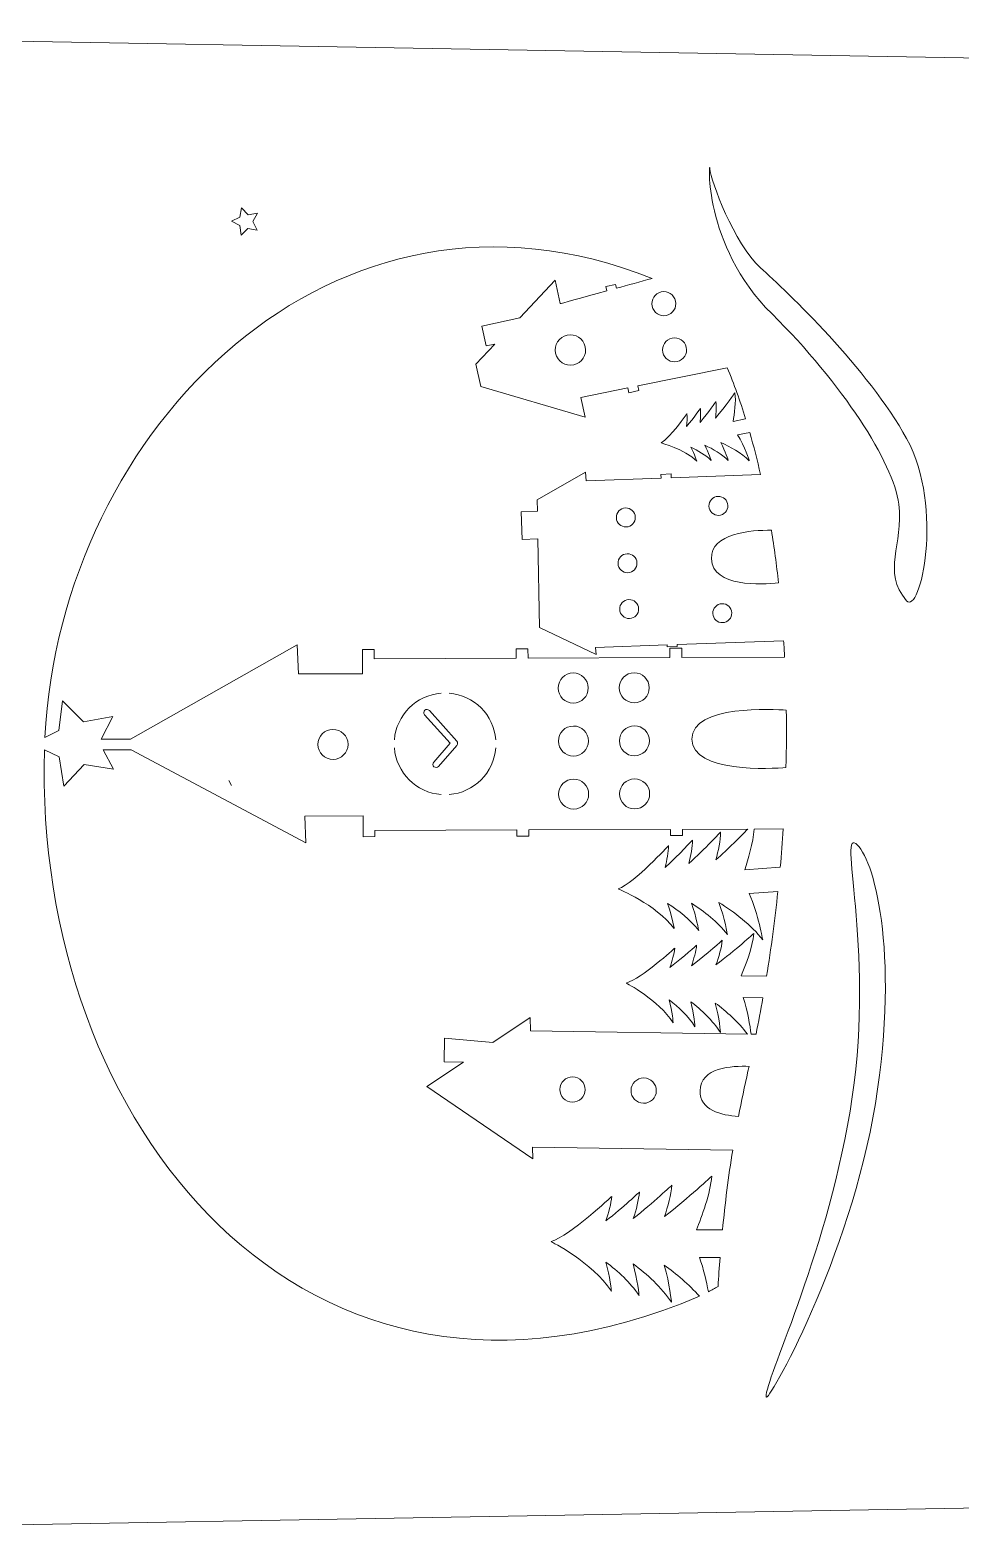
# Model space of a CAD drawing. Header units: centimetres. Extents: x -35.4 to 35.4, y -198.6 to -127.9.
# Drawn here: x 14.47 to 25.23, y -198.41 to -180.99 of the extents above; entities that cross this region are included whole.
import ezdxf

# ---------------------------------------------------------------- set-up
doc = ezdxf.new("R2010")
doc.units = ezdxf.units.CM
doc.header["$MEASUREMENT"] = 0
doc.layers.add('Camada 1', color=7, linetype='Continuous')

msp = doc.modelspace()

# ---------------------------------------------------------------- linework, layer by layer
at = {"layer": 'Camada 1', "color": 250, "lineweight": 20}
for points, knots in [([(25.92077, -195.90835), (25.92077, -195.90835), (26.52077, -195.90835), (26.52077, -195.90835), (26.52077, -195.90835), (26.52077, -195.90835), (26.52077, -196.50835), (26.52077, -196.50835), (26.52077, -196.50835), (26.52077, -196.50835), (26.82077, -196.50835), (26.82077, -196.50835), (26.82077, -196.50835), (26.90033, -196.50835), (26.97664, -196.47674), (27.0329, -196.42048), (27.0329, -196.42048), (27.08916, -196.36422), (27.12077, -196.28791), (27.12077, -196.20835), (27.12077, -196.20835), (27.12077, -196.20835), (27.12077, -192.10835), (27.12077, -192.10835), (27.12077, -192.10835), (27.12077, -191.94266), (26.98645, -191.80835), (26.82077, -191.80835), (26.82077, -191.80835), (26.82077, -191.80835), (26.52077, -191.80835), (26.52077, -191.80835), (26.52077, -191.80835), (26.52077, -191.80835), (26.52077, -192.40835), (26.52077, -192.40835), (26.52077, -192.40835), (26.52077, -192.40835), (25.92077, -192.40835), (25.92077, -192.40835), (25.92077, -192.40835), (25.92077, -192.40835), (25.92077, -186.99193), (25.92077, -186.99193), (25.92077, -186.99193), (25.92077, -186.99193), (26.59077, -186.99193), (26.59077, -186.99193), (26.59077, -186.99193), (26.59077, -186.99193), (26.59077, -187.59193), (26.59077, -187.59193), (26.59077, -187.59193), (26.59077, -187.59193), (26.82077, -187.59193), (26.82077, -187.59193), (26.82077, -187.59193), (26.90033, -187.59193), (26.97664, -187.56033), (27.0329, -187.50407), (27.0329, -187.50407), (27.08916, -187.44781), (27.12077, -187.3715), (27.12077, -187.29193), (27.12077, -187.29193), (27.12077, -187.29193), (27.12077, -183.19193), (27.12077, -183.19193), (27.12077, -183.19193), (27.12077, -183.02625), (26.98645, -182.89194), (26.82077, -182.89193), (26.82077, -182.89193), (26.82077, -182.89193), (26.59077, -182.89193), (26.59077, -182.89193), (26.59077, -182.89193), (26.59077, -182.89193), (26.59077, -183.49193), (26.59077, -183.49193), (26.59077, -183.49193), (26.59077, -183.49193), (25.92077, -183.49193), (25.92077, -183.49193), (25.92077, -183.49193), (25.92077, -183.49193), (25.92077, -181.32366), (25.92077, -181.32366), (25.92077, -181.32366), (25.92077, -181.32366), (7.04419, -180.99193), (7.04419, -180.99193), (7.04419, -180.99193), (7.04419, -180.99193), (7.04419, -183.49193), (7.04419, -183.49193), (7.04419, -183.49193), (7.04419, -183.49193), (6.44419, -183.49193), (6.44419, -183.49193), (6.44419, -183.49193), (6.44419, -183.49193), (6.44419, -186.99193), (6.44419, -186.99193), (6.44419, -186.99193), (6.44419, -186.99193), (7.04419, -186.99193), (7.04419, -186.99193), (7.04419, -186.99193), (7.04419, -186.99193), (7.04419, -192.40835), (7.04419, -192.40835), (7.04419, -192.40835), (7.04419, -192.40835), (6.44419, -192.40835), (6.44419, -192.40835), (6.44419, -192.40835), (6.44419, -192.40835), (6.44419, -195.90835), (6.44419, -195.90835), (6.44419, -195.90835), (6.44419, -195.90835), (7.04419, -195.90835), (7.04419, -195.90835), (7.04419, -195.90835), (7.04419, -195.90835), (7.04419, -198.40835), (7.04419, -198.40835), (7.04419, -198.40835), (7.04419, -198.40835), (25.92077, -198.07662), (25.92077, -198.07662), (25.92077, -198.07662), (25.92077, -198.07662), (25.92077, -195.90835), (25.92077, -195.90835)], [0, 0, 0, 0, 0.02857143, 0.02857143, 0.02857143, 0.02857143, 0.05714286, 0.05714286, 0.05714286, 0.05714286, 0.08571429, 0.08571429, 0.08571429, 0.08571429, 0.11428571, 0.11428571, 0.11428571, 0.11428571, 0.14285714, 0.14285714, 0.14285714, 0.14285714, 0.17142857, 0.17142857, 0.17142857, 0.17142857, 0.2, 0.2, 0.2, 0.2, 0.22857143, 0.22857143, 0.22857143, 0.22857143, 0.25714286, 0.25714286, 0.25714286, 0.25714286, 0.28571429, 0.28571429, 0.28571429, 0.28571429, 0.31428571, 0.31428571, 0.31428571, 0.31428571, 0.34285714, 0.34285714, 0.34285714, 0.34285714, 0.37142857, 0.37142857, 0.37142857, 0.37142857, 0.4, 0.4, 0.4, 0.4, 0.42857143, 0.42857143, 0.42857143, 0.42857143, 0.45714286, 0.45714286, 0.45714286, 0.45714286, 0.48571429, 0.48571429, 0.48571429, 0.48571429, 0.51428571, 0.51428571, 0.51428571, 0.51428571, 0.54285714, 0.54285714, 0.54285714, 0.54285714, 0.57142857, 0.57142857, 0.57142857, 0.57142857, 0.6, 0.6, 0.6, 0.6, 0.62857143, 0.62857143, 0.62857143, 0.62857143, 0.65714286, 0.65714286, 0.65714286, 0.65714286, 0.68571429, 0.68571429, 0.68571429, 0.68571429, 0.71428571, 0.71428571, 0.71428571, 0.71428571, 0.74285714, 0.74285714, 0.74285714, 0.74285714, 0.77142857, 0.77142857, 0.77142857, 0.77142857, 0.8, 0.8, 0.8, 0.8, 0.82857143, 0.82857143, 0.82857143, 0.82857143, 0.85714286, 0.85714286, 0.85714286, 0.85714286, 0.88571429, 0.88571429, 0.88571429, 0.88571429, 0.91428571, 0.91428571, 0.91428571, 0.91428571, 0.94285714, 0.94285714, 0.94285714, 0.94285714, 1, 1, 1, 1]), ([(14.64072, -189.1733), (14.64072, -189.1733), (14.80065, -189.09158), (14.80065, -189.09158), (14.80065, -189.09158), (14.80065, -189.09158), (14.84528, -188.75091), (14.84528, -188.75091), (14.84528, -188.75091), (14.84528, -188.75091), (15.08851, -188.99356), (15.08851, -188.99356), (15.08851, -188.99356), (15.08851, -188.99356), (15.42628, -188.93072), (15.42628, -188.93072), (15.42628, -188.93072), (15.42628, -188.93072), (15.293, -189.19311), (15.293, -189.19311), (15.293, -189.19311), (15.293, -189.19311), (15.6284, -189.19182), (15.6284, -189.19182), (15.6284, -189.19182), (15.6284, -189.19182), (17.55606, -188.1009), (17.55606, -188.1009), (17.55606, -188.1009), (17.55606, -188.1009), (17.57125, -188.4384), (17.57125, -188.4384), (17.57125, -188.4384), (17.57125, -188.4384), (18.31246, -188.43558), (18.31246, -188.43558), (18.31246, -188.43558), (18.31246, -188.43558), (18.31142, -188.15486), (18.31142, -188.15486), (18.31142, -188.15486), (18.31142, -188.15486), (18.44859, -188.15433), (18.44859, -188.15433), (18.44859, -188.15433), (18.44859, -188.15433), (18.44899, -188.26237), (18.44899, -188.26237), (18.44899, -188.26237), (18.44899, -188.26237), (20.08977, -188.25619), (20.08977, -188.25619), (20.08977, -188.25619), (20.08977, -188.25619), (20.08934, -188.14813), (20.08934, -188.14813), (20.08934, -188.14813), (20.08934, -188.14813), (20.22655, -188.14762), (20.22655, -188.14762), (20.22655, -188.14762), (20.22655, -188.14762), (20.22696, -188.25566), (20.22696, -188.25566), (20.22696, -188.25566), (20.22696, -188.25566), (21.86774, -188.24946), (21.86774, -188.24946), (21.86774, -188.24946), (21.86774, -188.24946), (21.86733, -188.14143), (21.86733, -188.14143), (21.86733, -188.14143), (21.86733, -188.14143), (22.00448, -188.1409), (22.00448, -188.1409), (22.00448, -188.1409), (22.00448, -188.1409), (22.00491, -188.24897), (22.00491, -188.24897), (22.00491, -188.24897), (22.00491, -188.24897), (23.19373, -188.24447), (23.19373, -188.24447), (23.19373, -188.24447), (23.19043, -188.18073), (23.18673, -188.11721), (23.18264, -188.05395), (23.18264, -188.05395), (23.18264, -188.05395), (21.95234, -188.09856), (21.95234, -188.09856), (21.95234, -188.09856), (21.95234, -188.09856), (21.95314, -188.1206), (21.95314, -188.1206), (21.95314, -188.1206), (21.95314, -188.1206), (21.83625, -188.12486), (21.83625, -188.12486), (21.83625, -188.12486), (21.83625, -188.12486), (21.83545, -188.1028), (21.83545, -188.1028), (21.83545, -188.1028), (21.83545, -188.1028), (21.00827, -188.13282), (21.00827, -188.13282), (21.00827, -188.13282), (21.00827, -188.13282), (21.01287, -188.2131), (21.01287, -188.2131), (21.01287, -188.2131), (21.01287, -188.2131), (20.35781, -187.90039), (20.35781, -187.90039), (20.35781, -187.90039), (20.35781, -187.90039), (20.34094, -186.87692), (20.34094, -186.87692), (20.34094, -186.87692), (20.34094, -186.87692), (20.15998, -186.88345), (20.15998, -186.88345), (20.15998, -186.88345), (20.15998, -186.88345), (20.1483, -186.56203), (20.1483, -186.56203), (20.1483, -186.56203), (20.1483, -186.56203), (20.33564, -186.55523), (20.33564, -186.55523), (20.33564, -186.55523), (20.33564, -186.55523), (20.33347, -186.42365), (20.33347, -186.42365), (20.33347, -186.42365), (20.33347, -186.42365), (20.89246, -186.10343), (20.89246, -186.10343), (20.89246, -186.10343), (20.89246, -186.10343), (20.89827, -186.20563), (20.89827, -186.20563), (20.89827, -186.20563), (20.89827, -186.20563), (21.7655, -186.17416), (21.7655, -186.17416), (21.7655, -186.17416), (21.7655, -186.17416), (21.76389, -186.13022), (21.76389, -186.13022), (21.76389, -186.13022), (21.76389, -186.13022), (21.88078, -186.12597), (21.88078, -186.12597), (21.88078, -186.12597), (21.88078, -186.12597), (21.88239, -186.16994), (21.88239, -186.16994), (21.88239, -186.16994), (21.88239, -186.16994), (22.91571, -186.13245), (22.91571, -186.13245), (22.91571, -186.13245), (22.87769, -185.96524), (22.83602, -185.80246), (22.79055, -185.64468), (22.79055, -185.64468), (22.79055, -185.64468), (22.6497, -185.67478), (22.6497, -185.67478), (22.6497, -185.67478), (22.73235, -185.80475), (22.78527, -185.97325), (22.78527, -185.97325), (22.78527, -185.97325), (22.69232, -185.88177), (22.56647, -185.81181), (22.45493, -185.7622), (22.45493, -185.7622), (22.50926, -185.86336), (22.54269, -185.96979), (22.54269, -185.96979), (22.54269, -185.96979), (22.46647, -185.89477), (22.3647, -185.83647), (22.27212, -185.79404), (22.27212, -185.79404), (22.3179, -185.88122), (22.34588, -185.97038), (22.34588, -185.97038), (22.34588, -185.97038), (22.27978, -185.90528), (22.19186, -185.85445), (22.11124, -185.81713), (22.11124, -185.81713), (22.15339, -185.89718), (22.17922, -185.9793), (22.17922, -185.9793), (22.17922, -185.9793), (22.03202, -185.83442), (21.76679, -185.76664), (21.76679, -185.76664), (21.76679, -185.76664), (21.8705, -185.70814), (22.06343, -185.42824), (22.06343, -185.42824), (22.06343, -185.42824), (22.06951, -185.47229), (22.06634, -185.52755), (22.06051, -185.57748), (22.06051, -185.57748), (22.1448, -185.47637), (22.21933, -185.3682), (22.21933, -185.3682), (22.21933, -185.3682), (22.2259, -185.41563), (22.22266, -185.47499), (22.21646, -185.52892), (22.21646, -185.52892), (22.31315, -185.41338), (22.39945, -185.28818), (22.39945, -185.28818), (22.39945, -185.28818), (22.40725, -185.3447), (22.4028, -185.41614), (22.39505, -185.47966), (22.39505, -185.47966), (22.51202, -185.34206), (22.61978, -185.18574), (22.61978, -185.18574), (22.61978, -185.18574), (22.63388, -185.28792), (22.61323, -185.43255), (22.59782, -185.51791), (22.59782, -185.51791), (22.59782, -185.51791), (22.7433, -185.4868), (22.7433, -185.4868), (22.7433, -185.4868), (22.67933, -185.28106), (22.60871, -185.08457), (22.53124, -184.89866), (22.53124, -184.89866), (22.53124, -184.89866), (21.49667, -185.10802), (21.49667, -185.10802), (21.49667, -185.10802), (21.49667, -185.10802), (21.5085, -185.16213), (21.5085, -185.16213), (21.5085, -185.16213), (21.5085, -185.16213), (21.39425, -185.18713), (21.39425, -185.18713), (21.39425, -185.18713), (21.39425, -185.18713), (21.38203, -185.13121), (21.38203, -185.13121), (21.38203, -185.13121), (21.38203, -185.13121), (20.83743, -185.24142), (20.83743, -185.24142), (20.83743, -185.24142), (20.83743, -185.24142), (20.88739, -185.46994), (20.88739, -185.46994), (20.88739, -185.46994), (20.88739, -185.46994), (19.67941, -185.11301), (19.67941, -185.11301), (19.67941, -185.11301), (19.67941, -185.11301), (19.6232, -184.85589), (19.6232, -184.85589), (19.6232, -184.85589), (19.6232, -184.85589), (19.84278, -184.6234), (19.84278, -184.6234), (19.84278, -184.6234), (19.84278, -184.6234), (19.74183, -184.64548), (19.74183, -184.64548), (19.74183, -184.64548), (19.74183, -184.64548), (19.6913, -184.41448), (19.6913, -184.41448), (19.6913, -184.41448), (19.6913, -184.41448), (20.13093, -184.31835), (20.13093, -184.31835), (20.13093, -184.31835), (20.13093, -184.31835), (20.54071, -183.8845), (20.54071, -183.8845), (20.54071, -183.8845), (20.54071, -183.8845), (20.60006, -184.15589), (20.60006, -184.15589), (20.60006, -184.15589), (20.60006, -184.15589), (20.83567, -184.09165), (21.13663, -184.00889), (21.13663, -184.00889), (21.13663, -184.00889), (21.12562, -183.95855), (21.12562, -183.95855), (21.12562, -183.95855), (21.12562, -183.95855), (21.23985, -183.93357), (21.23985, -183.93357), (21.23985, -183.93357), (21.23985, -183.93357), (21.24953, -183.97781), (21.24953, -183.97781), (21.24953, -183.97781), (21.38334, -183.94097), (21.5252, -183.90175), (21.662, -183.86374), (21.662, -183.86374), (17.98506, -182.39443), (14.81697, -185.60596), (14.64072, -189.1733)], [0, 0, 0, 0, 0.01219512, 0.01219512, 0.01219512, 0.01219512, 0.02439024, 0.02439024, 0.02439024, 0.02439024, 0.03658537, 0.03658537, 0.03658537, 0.03658537, 0.04878049, 0.04878049, 0.04878049, 0.04878049, 0.06097561, 0.06097561, 0.06097561, 0.06097561, 0.07317073, 0.07317073, 0.07317073, 0.07317073, 0.08536585, 0.08536585, 0.08536585, 0.08536585, 0.09756098, 0.09756098, 0.09756098, 0.09756098, 0.1097561, 0.1097561, 0.1097561, 0.1097561, 0.12195122, 0.12195122, 0.12195122, 0.12195122, 0.13414634, 0.13414634, 0.13414634, 0.13414634, 0.14634146, 0.14634146, 0.14634146, 0.14634146, 0.15853659, 0.15853659, 0.15853659, 0.15853659, 0.17073171, 0.17073171, 0.17073171, 0.17073171, 0.18292683, 0.18292683, 0.18292683, 0.18292683, 0.19512195, 0.19512195, 0.19512195, 0.19512195, 0.20731707, 0.20731707, 0.20731707, 0.20731707, 0.2195122, 0.2195122, 0.2195122, 0.2195122, 0.23170732, 0.23170732, 0.23170732, 0.23170732, 0.24390244, 0.24390244, 0.24390244, 0.24390244, 0.25609756, 0.25609756, 0.25609756, 0.25609756, 0.26829268, 0.26829268, 0.26829268, 0.26829268, 0.2804878, 0.2804878, 0.2804878, 0.2804878, 0.29268293, 0.29268293, 0.29268293, 0.29268293, 0.30487805, 0.30487805, 0.30487805, 0.30487805, 0.31707317, 0.31707317, 0.31707317, 0.31707317, 0.32926829, 0.32926829, 0.32926829, 0.32926829, 0.34146341, 0.34146341, 0.34146341, 0.34146341, 0.35365854, 0.35365854, 0.35365854, 0.35365854, 0.36585366, 0.36585366, 0.36585366, 0.36585366, 0.37804878, 0.37804878, 0.37804878, 0.37804878, 0.3902439, 0.3902439, 0.3902439, 0.3902439, 0.40243902, 0.40243902, 0.40243902, 0.40243902, 0.41463415, 0.41463415, 0.41463415, 0.41463415, 0.42682927, 0.42682927, 0.42682927, 0.42682927, 0.43902439, 0.43902439, 0.43902439, 0.43902439, 0.45121951, 0.45121951, 0.45121951, 0.45121951, 0.46341463, 0.46341463, 0.46341463, 0.46341463, 0.47560976, 0.47560976, 0.47560976, 0.47560976, 0.48780488, 0.48780488, 0.48780488, 0.48780488, 0.5, 0.5, 0.5, 0.5, 0.51219512, 0.51219512, 0.51219512, 0.51219512, 0.52439024, 0.52439024, 0.52439024, 0.52439024, 0.53658537, 0.53658537, 0.53658537, 0.53658537, 0.54878049, 0.54878049, 0.54878049, 0.54878049, 0.56097561, 0.56097561, 0.56097561, 0.56097561, 0.57317073, 0.57317073, 0.57317073, 0.57317073, 0.58536585, 0.58536585, 0.58536585, 0.58536585, 0.59756098, 0.59756098, 0.59756098, 0.59756098, 0.6097561, 0.6097561, 0.6097561, 0.6097561, 0.62195122, 0.62195122, 0.62195122, 0.62195122, 0.63414634, 0.63414634, 0.63414634, 0.63414634, 0.64634146, 0.64634146, 0.64634146, 0.64634146, 0.65853659, 0.65853659, 0.65853659, 0.65853659, 0.67073171, 0.67073171, 0.67073171, 0.67073171, 0.68292683, 0.68292683, 0.68292683, 0.68292683, 0.69512195, 0.69512195, 0.69512195, 0.69512195, 0.70731707, 0.70731707, 0.70731707, 0.70731707, 0.7195122, 0.7195122, 0.7195122, 0.7195122, 0.73170732, 0.73170732, 0.73170732, 0.73170732, 0.74390244, 0.74390244, 0.74390244, 0.74390244, 0.75609756, 0.75609756, 0.75609756, 0.75609756, 0.76829268, 0.76829268, 0.76829268, 0.76829268, 0.7804878, 0.7804878, 0.7804878, 0.7804878, 0.79268293, 0.79268293, 0.79268293, 0.79268293, 0.80487805, 0.80487805, 0.80487805, 0.80487805, 0.81707317, 0.81707317, 0.81707317, 0.81707317, 0.82926829, 0.82926829, 0.82926829, 0.82926829, 0.84146341, 0.84146341, 0.84146341, 0.84146341, 0.85365854, 0.85365854, 0.85365854, 0.85365854, 0.86585366, 0.86585366, 0.86585366, 0.86585366, 0.87804878, 0.87804878, 0.87804878, 0.87804878, 0.8902439, 0.8902439, 0.8902439, 0.8902439, 0.90243902, 0.90243902, 0.90243902, 0.90243902, 0.91463415, 0.91463415, 0.91463415, 0.91463415, 0.92682927, 0.92682927, 0.92682927, 0.92682927, 0.93902439, 0.93902439, 0.93902439, 0.93902439, 0.95121951, 0.95121951, 0.95121951, 0.95121951, 0.96341463, 0.96341463, 0.96341463, 0.96341463, 0.97560976, 0.97560976, 0.97560976, 0.97560976, 1, 1, 1, 1]), ([(24.60501, -187.5919), (24.75609, -187.76642), (25.04655, -186.52527), (24.60501, -185.71733), (24.60501, -185.71733), (24.16348, -184.90938), (23.21949, -184.01763), (22.91495, -183.74027), (22.91495, -183.74027), (22.61045, -183.46296), (22.33906, -182.73214), (22.3301, -182.5951), (22.3301, -182.5951), (22.32117, -182.45807), (22.23717, -183.4718), (23.04805, -184.27433), (23.04805, -184.27433), (23.85894, -185.07689), (24.45276, -185.99664), (24.51366, -186.47315), (24.51366, -186.47315), (24.57456, -186.94963), (24.31141, -187.25268), (24.60501, -187.5919)], [0, 0, 0, 0, 0.14285714, 0.14285714, 0.14285714, 0.14285714, 0.28571429, 0.28571429, 0.28571429, 0.28571429, 0.42857143, 0.42857143, 0.42857143, 0.42857143, 0.57142857, 0.57142857, 0.57142857, 0.57142857, 0.71428571, 0.71428571, 0.71428571, 0.71428571, 1, 1, 1, 1]), ([(17.09857, -183.11039), (17.09857, -183.11039), (17.04564, -183.20709), (17.04564, -183.20709), (17.04564, -183.20709), (17.04564, -183.20709), (17.0953, -183.30552), (17.0953, -183.30552), (17.0953, -183.30552), (17.0953, -183.30552), (16.98695, -183.28505), (16.98695, -183.28505), (16.98695, -183.28505), (16.98695, -183.28505), (16.90869, -183.36273), (16.90869, -183.36273), (16.90869, -183.36273), (16.90869, -183.36273), (16.89467, -183.25337), (16.89467, -183.25337), (16.89467, -183.25337), (16.89467, -183.25337), (16.79665, -183.20291), (16.79665, -183.20291), (16.79665, -183.20291), (16.79665, -183.20291), (16.89631, -183.1558), (16.89631, -183.1558), (16.89631, -183.1558), (16.89631, -183.1558), (16.91397, -183.04696), (16.91397, -183.04696), (16.91397, -183.04696), (16.91397, -183.04696), (16.98959, -183.1272), (16.98959, -183.1272), (16.98959, -183.1272), (16.98959, -183.1272), (17.09857, -183.11039), (17.09857, -183.11039)], [0, 0, 0, 0, 0.09090909, 0.09090909, 0.09090909, 0.09090909, 0.18181818, 0.18181818, 0.18181818, 0.18181818, 0.27272727, 0.27272727, 0.27272727, 0.27272727, 0.36363636, 0.36363636, 0.36363636, 0.36363636, 0.45454545, 0.45454545, 0.45454545, 0.45454545, 0.54545455, 0.54545455, 0.54545455, 0.54545455, 0.63636364, 0.63636364, 0.63636364, 0.63636364, 0.72727273, 0.72727273, 0.72727273, 0.72727273, 0.81818182, 0.81818182, 0.81818182, 0.81818182, 1, 1, 1, 1]), ([(21.76769, -184.02031), (21.84261, -184.00394), (21.91665, -184.0514), (21.93304, -184.12632), (21.93304, -184.12632), (21.94943, -184.20127), (21.90196, -184.27531), (21.82702, -184.2917), (21.82702, -184.2917), (21.75208, -184.30807), (21.67804, -184.26062), (21.66167, -184.18568), (21.66167, -184.18568), (21.64526, -184.11072), (21.69274, -184.0367), (21.76769, -184.02031)], [0, 0, 0, 0, 0.2, 0.2, 0.2, 0.2, 0.4, 0.4, 0.4, 0.4, 0.6, 0.6, 0.6, 0.6, 1, 1, 1, 1]), ([(20.6797, -184.52012), (20.77435, -184.49943), (20.86788, -184.55937), (20.88857, -184.65403), (20.88857, -184.65403), (20.90926, -184.74868), (20.8493, -184.84222), (20.75468, -184.86289), (20.75468, -184.86289), (20.66001, -184.88361), (20.56648, -184.82366), (20.54579, -184.72901), (20.54579, -184.72901), (20.52508, -184.63433), (20.58502, -184.54081), (20.6797, -184.52012)], [0, 0, 0, 0, 0.2, 0.2, 0.2, 0.2, 0.4, 0.4, 0.4, 0.4, 0.6, 0.6, 0.6, 0.6, 1, 1, 1, 1]), ([(21.89193, -184.55437), (21.96687, -184.538), (22.04092, -184.58544), (22.05728, -184.66038), (22.05728, -184.66038), (22.07369, -184.73533), (22.02621, -184.80937), (21.95127, -184.82574), (21.95127, -184.82574), (21.87634, -184.84214), (21.80232, -184.79466), (21.78591, -184.71974), (21.78591, -184.71974), (21.76954, -184.6448), (21.81699, -184.57075), (21.89193, -184.55437)], [0, 0, 0, 0, 0.2, 0.2, 0.2, 0.2, 0.4, 0.4, 0.4, 0.4, 0.6, 0.6, 0.6, 0.6, 1, 1, 1, 1]), ([(21.35373, -186.51915), (21.41426, -186.51695), (21.4651, -186.56424), (21.46731, -186.62473), (21.46731, -186.62473), (21.4695, -186.68526), (21.42221, -186.73611), (21.36169, -186.7383), (21.36169, -186.7383), (21.30118, -186.74049), (21.25031, -186.69322), (21.24812, -186.63269), (21.24812, -186.63269), (21.24593, -186.57218), (21.29322, -186.52136), (21.35373, -186.51915)], [0, 0, 0, 0, 0.2, 0.2, 0.2, 0.2, 0.4, 0.4, 0.4, 0.4, 0.6, 0.6, 0.6, 0.6, 1, 1, 1, 1]), ([(22.42417, -186.3852), (22.4847, -186.38301), (22.53555, -186.4303), (22.53774, -186.49083), (22.53774, -186.49083), (22.53993, -186.55134), (22.49266, -186.60216), (22.43213, -186.60435), (22.43213, -186.60435), (22.3716, -186.60656), (22.32077, -186.5593), (22.31858, -186.49877), (22.31858, -186.49877), (22.31639, -186.43824), (22.36366, -186.38741), (22.42417, -186.3852)], [0, 0, 0, 0, 0.2, 0.2, 0.2, 0.2, 0.4, 0.4, 0.4, 0.4, 0.6, 0.6, 0.6, 0.6, 1, 1, 1, 1]), ([(23.04054, -186.77636), (22.8086, -186.77436), (22.33708, -186.80714), (22.34798, -187.10765), (22.34798, -187.10765), (22.35997, -187.438), (22.93009, -187.40599), (23.12393, -187.38549), (23.12393, -187.38549), (23.10064, -187.17839), (23.07287, -186.97505), (23.04054, -186.77636)], [0, 0, 0, 0, 0.25, 0.25, 0.25, 0.25, 0.5, 0.5, 0.5, 0.5, 1, 1, 1, 1]), ([(21.37295, -187.04878), (21.43346, -187.04659), (21.48429, -187.09386), (21.48648, -187.15439), (21.48648, -187.15439), (21.48869, -187.2149), (21.44142, -187.26575), (21.38091, -187.26794), (21.38091, -187.26794), (21.32038, -187.27015), (21.26953, -187.22284), (21.26734, -187.16233), (21.26734, -187.16233), (21.26515, -187.10182), (21.31242, -187.05097), (21.37295, -187.04878)], [0, 0, 0, 0, 0.2, 0.2, 0.2, 0.2, 0.4, 0.4, 0.4, 0.4, 0.6, 0.6, 0.6, 0.6, 1, 1, 1, 1]), ([(21.39218, -187.5784), (21.4527, -187.57623), (21.50351, -187.62352), (21.5057, -187.68401), (21.5057, -187.68401), (21.50789, -187.74456), (21.46066, -187.79539), (21.40014, -187.7976), (21.40014, -187.7976), (21.33961, -187.79979), (21.28874, -187.7525), (21.28657, -187.69197), (21.28657, -187.69197), (21.28438, -187.63146), (21.33167, -187.58061), (21.39218, -187.5784)], [0, 0, 0, 0, 0.2, 0.2, 0.2, 0.2, 0.4, 0.4, 0.4, 0.4, 0.6, 0.6, 0.6, 0.6, 1, 1, 1, 1]), ([(22.46923, -187.62628), (22.52974, -187.62407), (22.58055, -187.67136), (22.58276, -187.7319), (22.58276, -187.7319), (22.58495, -187.79241), (22.53768, -187.84322), (22.47717, -187.84545), (22.47717, -187.84545), (22.41664, -187.84762), (22.36579, -187.80035), (22.3636, -187.73984), (22.3636, -187.73984), (22.36139, -187.67932), (22.40868, -187.62849), (22.46923, -187.62628)], [0, 0, 0, 0, 0.2, 0.2, 0.2, 0.2, 0.4, 0.4, 0.4, 0.4, 0.6, 0.6, 0.6, 0.6, 1, 1, 1, 1]), ([(20.74895, -188.4277), (20.84492, -188.42735), (20.92303, -188.50483), (20.92338, -188.60082), (20.92338, -188.60082), (20.92377, -188.6968), (20.84625, -188.77487), (20.75028, -188.77526), (20.75028, -188.77526), (20.6543, -188.77563), (20.5762, -188.69809), (20.57583, -188.60215), (20.57583, -188.60215), (20.57546, -188.50614), (20.65298, -188.42805), (20.74895, -188.4277)], [0, 0, 0, 0, 0.2, 0.2, 0.2, 0.2, 0.4, 0.4, 0.4, 0.4, 0.6, 0.6, 0.6, 0.6, 1, 1, 1, 1]), ([(21.45423, -188.42502), (21.55021, -188.42467), (21.62832, -188.50219), (21.62866, -188.59816), (21.62866, -188.59816), (21.62903, -188.69412), (21.55152, -188.77225), (21.45556, -188.77258), (21.45556, -188.77258), (21.35957, -188.77294), (21.28148, -188.69543), (21.28111, -188.59947), (21.28111, -188.59947), (21.28076, -188.50348), (21.35824, -188.42541), (21.45423, -188.42502)], [0, 0, 0, 0, 0.2, 0.2, 0.2, 0.2, 0.4, 0.4, 0.4, 0.4, 0.6, 0.6, 0.6, 0.6, 1, 1, 1, 1]), ([(23.20963, -189.5212), (23.21525, -189.29862), (23.2166, -189.07716), (23.21364, -188.8576), (23.21364, -188.8576), (23.07757, -188.84747), (22.12057, -188.79048), (22.1221, -189.19325), (22.1221, -189.19325), (22.12358, -189.59018), (23.05236, -189.53362), (23.20963, -189.5212)], [0, 0, 0, 0, 0.25, 0.25, 0.25, 0.25, 0.5, 0.5, 0.5, 0.5, 1, 1, 1, 1]), ([(19.41328, -189.23819), (19.4139, -189.24764), (19.41091, -189.25724), (19.40428, -189.26481), (19.40428, -189.26481), (19.40428, -189.26481), (19.19144, -189.50808), (19.19144, -189.50808), (19.19144, -189.50808), (19.17807, -189.52337), (19.15487, -189.5249), (19.13962, -189.51154), (19.13962, -189.51154), (19.12432, -189.49818), (19.12276, -189.47499), (19.13616, -189.45973), (19.13616, -189.45973), (19.13616, -189.45973), (19.32756, -189.24095), (19.32756, -189.24095), (19.32756, -189.24095), (19.32756, -189.24095), (19.03106, -188.91003), (19.03106, -188.91003), (19.03106, -188.91003), (19.01756, -188.89493), (19.01879, -188.87168), (19.03391, -188.85815), (19.03391, -188.85815), (19.04899, -188.84463), (19.07224, -188.84586), (19.0858, -188.86098), (19.0858, -188.86098), (19.0858, -188.86098), (19.40401, -189.21613), (19.40401, -189.21613), (19.40401, -189.21613), (19.40966, -189.22243), (19.41275, -189.23025), (19.41328, -189.23819)], [0, 0, 0, 0, 0.09090909, 0.09090909, 0.09090909, 0.09090909, 0.18181818, 0.18181818, 0.18181818, 0.18181818, 0.27272727, 0.27272727, 0.27272727, 0.27272727, 0.36363636, 0.36363636, 0.36363636, 0.36363636, 0.45454545, 0.45454545, 0.45454545, 0.45454545, 0.54545455, 0.54545455, 0.54545455, 0.54545455, 0.63636364, 0.63636364, 0.63636364, 0.63636364, 0.72727273, 0.72727273, 0.72727273, 0.72727273, 0.81818182, 0.81818182, 0.81818182, 0.81818182, 1, 1, 1, 1]), ([(17.97082, -189.07988), (18.06681, -189.07949), (18.14492, -189.15701), (18.14527, -189.25298), (18.14527, -189.25298), (18.14562, -189.34894), (18.06812, -189.42707), (17.97215, -189.42743), (17.97215, -189.42743), (17.87617, -189.42778), (17.79804, -189.35027), (17.79768, -189.25429), (17.79768, -189.25429), (17.79735, -189.15832), (17.87484, -189.08021), (17.97082, -189.07988)], [0, 0, 0, 0, 0.2, 0.2, 0.2, 0.2, 0.4, 0.4, 0.4, 0.4, 0.6, 0.6, 0.6, 0.6, 1, 1, 1, 1]), ([(20.75128, -189.0413), (20.84726, -189.04096), (20.92535, -189.11847), (20.92571, -189.21443), (20.92571, -189.21443), (20.92608, -189.3104), (20.84857, -189.38853), (20.75259, -189.38886), (20.75259, -189.38886), (20.6566, -189.38927), (20.57849, -189.31173), (20.57814, -189.21574), (20.57814, -189.21574), (20.57779, -189.1198), (20.65529, -189.04169), (20.75128, -189.0413)], [0, 0, 0, 0, 0.2, 0.2, 0.2, 0.2, 0.4, 0.4, 0.4, 0.4, 0.6, 0.6, 0.6, 0.6, 1, 1, 1, 1]), ([(21.45656, -189.03865), (21.55252, -189.03828), (21.63063, -189.11579), (21.63098, -189.21177), (21.63098, -189.21177), (21.63136, -189.30774), (21.55385, -189.38587), (21.45785, -189.38622), (21.45785, -189.38622), (21.36188, -189.38657), (21.28377, -189.30907), (21.28344, -189.2131), (21.28344, -189.2131), (21.28305, -189.11712), (21.36057, -189.03901), (21.45656, -189.03865)], [0, 0, 0, 0, 0.2, 0.2, 0.2, 0.2, 0.4, 0.4, 0.4, 0.4, 0.6, 0.6, 0.6, 0.6, 1, 1, 1, 1]), ([(14.6352, -189.3148), (14.50556, -193.62147), (17.63174, -197.57862), (22.20995, -195.63731), (22.20995, -195.63731), (22.08646, -195.49834), (21.93975, -195.3759), (21.80269, -195.27614), (21.80269, -195.27614), (21.86486, -195.49054), (21.88515, -195.70651), (21.88515, -195.70651), (21.88515, -195.70651), (21.77078, -195.5329), (21.60096, -195.38069), (21.44216, -195.26235), (21.44216, -195.26235), (21.49377, -195.44673), (21.51077, -195.62759), (21.51077, -195.62759), (21.51077, -195.62759), (21.41154, -195.47697), (21.26508, -195.34459), (21.12698, -195.24088), (21.12698, -195.24088), (21.17459, -195.41018), (21.19027, -195.57684), (21.19027, -195.57684), (21.19027, -195.57684), (20.96938, -195.2415), (20.49266, -195.00481), (20.49266, -195.00481), (20.49266, -195.00481), (20.71357, -194.93579), (21.19414, -194.48211), (21.19414, -194.48211), (21.19414, -194.48211), (21.18781, -194.5683), (21.15935, -194.67209), (21.12796, -194.76467), (21.12796, -194.76467), (21.32928, -194.60669), (21.51501, -194.43136), (21.51501, -194.43136), (21.51501, -194.43136), (21.50817, -194.52416), (21.47785, -194.63571), (21.44416, -194.73574), (21.44416, -194.73574), (21.67497, -194.55537), (21.88996, -194.35245), (21.88996, -194.35245), (21.88996, -194.35245), (21.8818, -194.46302), (21.84423, -194.59705), (21.80371, -194.71466), (21.80371, -194.71466), (22.08206, -194.50061), (22.35044, -194.24725), (22.35044, -194.24725), (22.35044, -194.24725), (22.33572, -194.44728), (22.23766, -194.71376), (22.17365, -194.86982), (22.17365, -194.86982), (22.17365, -194.86982), (22.47537, -194.86982), (22.47537, -194.86982), (22.47537, -194.86982), (22.50514, -194.56662), (22.54384, -194.2574), (22.59332, -193.94606), (22.59332, -193.94606), (22.59332, -193.94606), (20.27927, -193.91148), (20.27927, -193.91148), (20.27927, -193.91148), (20.27927, -193.91148), (20.2818, -194.04675), (20.2818, -194.04675), (20.2818, -194.04675), (20.2818, -194.04675), (19.05503, -193.21144), (19.05503, -193.21144), (19.05503, -193.21144), (19.05503, -193.21144), (19.4802, -192.92744), (19.4802, -192.92744), (19.4802, -192.92744), (19.4802, -192.92744), (19.25674, -192.92411), (19.25674, -192.92411), (19.25674, -192.92411), (19.25674, -192.92411), (19.26083, -192.64973), (19.26083, -192.64973), (19.26083, -192.64973), (19.26083, -192.64973), (19.81906, -192.70109), (19.81906, -192.70109), (19.81906, -192.70109), (19.81906, -192.70109), (20.25138, -192.41231), (20.25138, -192.41231), (20.25138, -192.41231), (20.25138, -192.41231), (20.25422, -192.56587), (20.25422, -192.56587), (20.25422, -192.56587), (20.25422, -192.56587), (22.76329, -192.60336), (22.76329, -192.60336), (22.76329, -192.60336), (22.65881, -192.46419), (22.52027, -192.34181), (22.39223, -192.24533), (22.39223, -192.24533), (22.43845, -192.41524), (22.45163, -192.5858), (22.45163, -192.5858), (22.45163, -192.5858), (22.36368, -192.44741), (22.23177, -192.32513), (22.10809, -192.22975), (22.10809, -192.22975), (22.14635, -192.37584), (22.1574, -192.51868), (22.1574, -192.51868), (22.1574, -192.51868), (22.08112, -192.39858), (21.96734, -192.29227), (21.85978, -192.20866), (21.85978, -192.20866), (21.8951, -192.34284), (21.90531, -192.47446), (21.90531, -192.47446), (21.90531, -192.47446), (21.73548, -192.20712), (21.36261, -192.01419), (21.36261, -192.01419), (21.36261, -192.01419), (21.53776, -191.96264), (21.92269, -191.61114), (21.92269, -191.61114), (21.92269, -191.61114), (21.91655, -191.67905), (21.89275, -191.76054), (21.86678, -191.83313), (21.86678, -191.83313), (22.02766, -191.71116), (22.17642, -191.57534), (22.17642, -191.57534), (22.17642, -191.57534), (22.1698, -191.64844), (22.14443, -191.73599), (22.11652, -191.81444), (22.11652, -191.81444), (22.30092, -191.67521), (22.47314, -191.51801), (22.47314, -191.51801), (22.47314, -191.51801), (22.46528, -191.6051), (22.43389, -191.71034), (22.40039, -191.80255), (22.40039, -191.80255), (22.62273, -191.63739), (22.83772, -191.44108), (22.83772, -191.44108), (22.83772, -191.44108), (22.82346, -191.59863), (22.74262, -191.80751), (22.69009, -191.92974), (22.69009, -191.92974), (22.69009, -191.92974), (22.98555, -191.93465), (22.98555, -191.93465), (22.98555, -191.93465), (23.03771, -191.61157), (23.0812, -191.28454), (23.1158, -190.95607), (23.1158, -190.95607), (23.1158, -190.95607), (22.78304, -190.97979), (22.78304, -190.97979), (22.78304, -190.97979), (22.89172, -191.21879), (22.9411, -191.51573), (22.9411, -191.51573), (22.9411, -191.51573), (22.80592, -191.33925), (22.6101, -191.19136), (22.43354, -191.08117), (22.43354, -191.08117), (22.50128, -191.26479), (22.53252, -191.45236), (22.53252, -191.45236), (22.53252, -191.45236), (22.42163, -191.3077), (22.26367, -191.18516), (22.11742, -191.0916), (22.11742, -191.0916), (22.17402, -191.24964), (22.20017, -191.4067), (22.20017, -191.4067), (22.20017, -191.4067), (22.10401, -191.28116), (21.96767, -191.17454), (21.84042, -191.09246), (21.84042, -191.09246), (21.8926, -191.23757), (21.91673, -191.38233), (21.91673, -191.38233), (21.91673, -191.38233), (21.70262, -191.10286), (21.27096, -190.92554), (21.27096, -190.92554), (21.27096, -190.92554), (21.45986, -190.85142), (21.85186, -190.42473), (21.85186, -190.42473), (21.85186, -190.42473), (21.85166, -190.50049), (21.83326, -190.59303), (21.81159, -190.67597), (21.81159, -190.67597), (21.97779, -190.52521), (22.12931, -190.36033), (22.12931, -190.36033), (22.12931, -190.36033), (22.12908, -190.44192), (22.10952, -190.54133), (22.08631, -190.63092), (22.08631, -190.63092), (22.27689, -190.45878), (22.45225, -190.26794), (22.45225, -190.26794), (22.45225, -190.26794), (22.45202, -190.36514), (22.42752, -190.48471), (22.39943, -190.59006), (22.39943, -190.59006), (22.54323, -190.46224), (22.68267, -190.32121), (22.76704, -190.23342), (22.76704, -190.23342), (22.76704, -190.23342), (22.01242, -190.23626), (22.01242, -190.23626), (22.01242, -190.23626), (22.01242, -190.23626), (22.01268, -190.30729), (22.01268, -190.30729), (22.01268, -190.30729), (22.01268, -190.30729), (21.87548, -190.3078), (21.87548, -190.3078), (21.87548, -190.3078), (21.87548, -190.3078), (21.87523, -190.23679), (21.87523, -190.23679), (21.87523, -190.23679), (21.87523, -190.23679), (20.23445, -190.24297), (20.23445, -190.24297), (20.23445, -190.24297), (20.23445, -190.24297), (20.2347, -190.31398), (20.2347, -190.31398), (20.2347, -190.31398), (20.2347, -190.31398), (20.09755, -190.3145), (20.09755, -190.3145), (20.09755, -190.3145), (20.09755, -190.3145), (20.09728, -190.24349), (20.09728, -190.24349), (20.09728, -190.24349), (20.09728, -190.24349), (18.4565, -190.24969), (18.4565, -190.24969), (18.4565, -190.24969), (18.4565, -190.24969), (18.45677, -190.3207), (18.45677, -190.3207), (18.45677, -190.3207), (18.45677, -190.3207), (18.31958, -190.32121), (18.31958, -190.32121), (18.31958, -190.32121), (18.31958, -190.32121), (18.31868, -190.07984), (18.31868, -190.07984), (18.31868, -190.07984), (18.31868, -190.07984), (17.64532, -190.08238), (17.64532, -190.08238), (17.64532, -190.08238), (17.64532, -190.08238), (17.6592, -190.39058), (17.6592, -190.39058), (17.6592, -190.39058), (17.6592, -190.39058), (15.63696, -189.31613), (15.63696, -189.31613), (15.63696, -189.31613), (15.63696, -189.31613), (15.31435, -189.31734), (15.31435, -189.31734), (15.31435, -189.31734), (15.31435, -189.31734), (15.43479, -189.53882), (15.43479, -189.53882), (15.43479, -189.53882), (15.43479, -189.53882), (15.09544, -189.48551), (15.09544, -189.48551), (15.09544, -189.48551), (15.09544, -189.48551), (14.85909, -189.73486), (14.85909, -189.73486), (14.85909, -189.73486), (14.85909, -189.73486), (14.80494, -189.39563), (14.80494, -189.39563), (14.80494, -189.39563), (14.80494, -189.39563), (14.6352, -189.3148), (14.6352, -189.3148)], [0, 0, 0, 0, 0.01204819, 0.01204819, 0.01204819, 0.01204819, 0.02409639, 0.02409639, 0.02409639, 0.02409639, 0.03614458, 0.03614458, 0.03614458, 0.03614458, 0.04819277, 0.04819277, 0.04819277, 0.04819277, 0.06024096, 0.06024096, 0.06024096, 0.06024096, 0.07228916, 0.07228916, 0.07228916, 0.07228916, 0.08433735, 0.08433735, 0.08433735, 0.08433735, 0.09638554, 0.09638554, 0.09638554, 0.09638554, 0.10843373, 0.10843373, 0.10843373, 0.10843373, 0.12048193, 0.12048193, 0.12048193, 0.12048193, 0.13253012, 0.13253012, 0.13253012, 0.13253012, 0.14457831, 0.14457831, 0.14457831, 0.14457831, 0.15662651, 0.15662651, 0.15662651, 0.15662651, 0.1686747, 0.1686747, 0.1686747, 0.1686747, 0.18072289, 0.18072289, 0.18072289, 0.18072289, 0.19277108, 0.19277108, 0.19277108, 0.19277108, 0.20481928, 0.20481928, 0.20481928, 0.20481928, 0.21686747, 0.21686747, 0.21686747, 0.21686747, 0.22891566, 0.22891566, 0.22891566, 0.22891566, 0.24096386, 0.24096386, 0.24096386, 0.24096386, 0.25301205, 0.25301205, 0.25301205, 0.25301205, 0.26506024, 0.26506024, 0.26506024, 0.26506024, 0.27710843, 0.27710843, 0.27710843, 0.27710843, 0.28915663, 0.28915663, 0.28915663, 0.28915663, 0.30120482, 0.30120482, 0.30120482, 0.30120482, 0.31325301, 0.31325301, 0.31325301, 0.31325301, 0.3253012, 0.3253012, 0.3253012, 0.3253012, 0.3373494, 0.3373494, 0.3373494, 0.3373494, 0.34939759, 0.34939759, 0.34939759, 0.34939759, 0.36144578, 0.36144578, 0.36144578, 0.36144578, 0.37349398, 0.37349398, 0.37349398, 0.37349398, 0.38554217, 0.38554217, 0.38554217, 0.38554217, 0.39759036, 0.39759036, 0.39759036, 0.39759036, 0.40963855, 0.40963855, 0.40963855, 0.40963855, 0.42168675, 0.42168675, 0.42168675, 0.42168675, 0.43373494, 0.43373494, 0.43373494, 0.43373494, 0.44578313, 0.44578313, 0.44578313, 0.44578313, 0.45783133, 0.45783133, 0.45783133, 0.45783133, 0.46987952, 0.46987952, 0.46987952, 0.46987952, 0.48192771, 0.48192771, 0.48192771, 0.48192771, 0.4939759, 0.4939759, 0.4939759, 0.4939759, 0.5060241, 0.5060241, 0.5060241, 0.5060241, 0.51807229, 0.51807229, 0.51807229, 0.51807229, 0.53012048, 0.53012048, 0.53012048, 0.53012048, 0.54216867, 0.54216867, 0.54216867, 0.54216867, 0.55421687, 0.55421687, 0.55421687, 0.55421687, 0.56626506, 0.56626506, 0.56626506, 0.56626506, 0.57831325, 0.57831325, 0.57831325, 0.57831325, 0.59036145, 0.59036145, 0.59036145, 0.59036145, 0.60240964, 0.60240964, 0.60240964, 0.60240964, 0.61445783, 0.61445783, 0.61445783, 0.61445783, 0.62650602, 0.62650602, 0.62650602, 0.62650602, 0.63855422, 0.63855422, 0.63855422, 0.63855422, 0.65060241, 0.65060241, 0.65060241, 0.65060241, 0.6626506, 0.6626506, 0.6626506, 0.6626506, 0.6746988, 0.6746988, 0.6746988, 0.6746988, 0.68674699, 0.68674699, 0.68674699, 0.68674699, 0.69879518, 0.69879518, 0.69879518, 0.69879518, 0.71084337, 0.71084337, 0.71084337, 0.71084337, 0.72289157, 0.72289157, 0.72289157, 0.72289157, 0.73493976, 0.73493976, 0.73493976, 0.73493976, 0.74698795, 0.74698795, 0.74698795, 0.74698795, 0.75903614, 0.75903614, 0.75903614, 0.75903614, 0.77108434, 0.77108434, 0.77108434, 0.77108434, 0.78313253, 0.78313253, 0.78313253, 0.78313253, 0.79518072, 0.79518072, 0.79518072, 0.79518072, 0.80722892, 0.80722892, 0.80722892, 0.80722892, 0.81927711, 0.81927711, 0.81927711, 0.81927711, 0.8313253, 0.8313253, 0.8313253, 0.8313253, 0.84337349, 0.84337349, 0.84337349, 0.84337349, 0.85542169, 0.85542169, 0.85542169, 0.85542169, 0.86746988, 0.86746988, 0.86746988, 0.86746988, 0.87951807, 0.87951807, 0.87951807, 0.87951807, 0.89156627, 0.89156627, 0.89156627, 0.89156627, 0.90361446, 0.90361446, 0.90361446, 0.90361446, 0.91566265, 0.91566265, 0.91566265, 0.91566265, 0.92771084, 0.92771084, 0.92771084, 0.92771084, 0.93975904, 0.93975904, 0.93975904, 0.93975904, 0.95180723, 0.95180723, 0.95180723, 0.95180723, 0.96385542, 0.96385542, 0.96385542, 0.96385542, 0.97590361, 0.97590361, 0.97590361, 0.97590361, 1, 1, 1, 1]), ([(20.75359, -189.65493), (20.84957, -189.6546), (20.92766, -189.73208), (20.92801, -189.82805), (20.92801, -189.82805), (20.9284, -189.92403), (20.85088, -190.00212), (20.7549, -190.00249), (20.7549, -190.00249), (20.65893, -190.00289), (20.58082, -189.92534), (20.58047, -189.82938), (20.58047, -189.82938), (20.5801, -189.73339), (20.6576, -189.6553), (20.75359, -189.65493)], [0, 0, 0, 0, 0.2, 0.2, 0.2, 0.2, 0.4, 0.4, 0.4, 0.4, 0.6, 0.6, 0.6, 0.6, 1, 1, 1, 1]), ([(21.45886, -189.65227), (21.55485, -189.65192), (21.63296, -189.7294), (21.63331, -189.82539), (21.63331, -189.82539), (21.63366, -189.92137), (21.55614, -189.99948), (21.46019, -189.99985), (21.46019, -189.99985), (21.36421, -190.00019), (21.2861, -189.92268), (21.28575, -189.8267), (21.28575, -189.8267), (21.28539, -189.73073), (21.36288, -189.65262), (21.45886, -189.65227)], [0, 0, 0, 0, 0.2, 0.2, 0.2, 0.2, 0.4, 0.4, 0.4, 0.4, 0.6, 0.6, 0.6, 0.6, 1, 1, 1, 1]), ([(22.84361, -190.23313), (22.82708, -190.39496), (22.77168, -190.58406), (22.73262, -190.70271), (22.73262, -190.70271), (22.73262, -190.70271), (23.14334, -190.67339), (23.14334, -190.67339), (23.14334, -190.67339), (23.15652, -190.52629), (23.1679, -190.37902), (23.17748, -190.23186), (23.17748, -190.23186), (23.17748, -190.23186), (22.84361, -190.23313), (22.84361, -190.23313)], [0, 0, 0, 0, 0.2, 0.2, 0.2, 0.2, 0.4, 0.4, 0.4, 0.4, 0.6, 0.6, 0.6, 0.6, 1, 1, 1, 1]), ([(22.97988, -196.80063), (22.98547, -196.90696), (23.95735, -195.18799), (24.24331, -193.4065), (24.24331, -193.4065), (24.52929, -191.62501), (24.21881, -190.54796), (24.01602, -190.40077), (24.01602, -190.40077), (23.81327, -190.2536), (24.25481, -191.73048), (23.95029, -193.49668), (23.95029, -193.49668), (23.64581, -195.26286), (22.96869, -196.58748), (22.97988, -196.80063)], [0, 0, 0, 0, 0.2, 0.2, 0.2, 0.2, 0.4, 0.4, 0.4, 0.4, 0.6, 0.6, 0.6, 0.6, 1, 1, 1, 1]), ([(22.94309, -192.18586), (22.94309, -192.18586), (22.71342, -192.18207), (22.71342, -192.18207), (22.71342, -192.18207), (22.76714, -192.33445), (22.79387, -192.50896), (22.80541, -192.60401), (22.80541, -192.60401), (22.80541, -192.60401), (22.86359, -192.60487), (22.86359, -192.60487), (22.86359, -192.60487), (22.89174, -192.46625), (22.91822, -192.32649), (22.94309, -192.18586)], [0, 0, 0, 0, 0.2, 0.2, 0.2, 0.2, 0.4, 0.4, 0.4, 0.4, 0.6, 0.6, 0.6, 0.6, 1, 1, 1, 1]), ([(22.66077, -193.55691), (22.69355, -193.38264), (22.72994, -193.20823), (22.77027, -193.03434), (22.77027, -193.03434), (22.77467, -193.01537), (22.77905, -192.99638), (22.78335, -192.97735), (22.78335, -192.97735), (22.58374, -192.96907), (22.21963, -192.99098), (22.2156, -193.26016), (22.2156, -193.26016), (22.21227, -193.48342), (22.4616, -193.54405), (22.66077, -193.55691)], [0, 0, 0, 0, 0.2, 0.2, 0.2, 0.2, 0.4, 0.4, 0.4, 0.4, 0.6, 0.6, 0.6, 0.6, 1, 1, 1, 1]), ([(20.74381, -193.09958), (20.82452, -193.10081), (20.88902, -193.16722), (20.8878, -193.24794), (20.8878, -193.24794), (20.88661, -193.32871), (20.82016, -193.39316), (20.73943, -193.39195), (20.73943, -193.39195), (20.65872, -193.39076), (20.5942, -193.32434), (20.59543, -193.24357), (20.59543, -193.24357), (20.59662, -193.16286), (20.66306, -193.09838), (20.74381, -193.09958)], [0, 0, 0, 0, 0.2, 0.2, 0.2, 0.2, 0.4, 0.4, 0.4, 0.4, 0.6, 0.6, 0.6, 0.6, 1, 1, 1, 1]), ([(21.56611, -193.11186), (21.64684, -193.11307), (21.7113, -193.17949), (21.71013, -193.26024), (21.71013, -193.26024), (21.7089, -193.34099), (21.64248, -193.40545), (21.56175, -193.40425), (21.56175, -193.40425), (21.48098, -193.40304), (21.41652, -193.33661), (21.41774, -193.25588), (21.41774, -193.25588), (21.41895, -193.17514), (21.48536, -193.11067), (21.56611, -193.11186)], [0, 0, 0, 0, 0.2, 0.2, 0.2, 0.2, 0.4, 0.4, 0.4, 0.4, 0.6, 0.6, 0.6, 0.6, 1, 1, 1, 1]), ([(22.44705, -195.18915), (22.44705, -195.18915), (22.20854, -195.18915), (22.20854, -195.18915), (22.20854, -195.18915), (22.25776, -195.32163), (22.29089, -195.46772), (22.31215, -195.58508), (22.31215, -195.58508), (22.3498, -195.56511), (22.38697, -195.54456), (22.42368, -195.52347), (22.42368, -195.52347), (22.43037, -195.41321), (22.43813, -195.30172), (22.44705, -195.18915)], [0, 0, 0, 0, 0.2, 0.2, 0.2, 0.2, 0.4, 0.4, 0.4, 0.4, 0.6, 0.6, 0.6, 0.6, 1, 1, 1, 1])]:
    msp.add_open_spline(points, degree=3, knots=knots, dxfattribs=at)
for points in [[(18.68171, -189.20176), (18.70385, -188.91355), (18.93386, -188.68315), (19.2225, -188.66099)], [(19.31387, -188.66097), (19.60208, -188.68309), (19.83244, -188.91312), (19.85462, -189.20176)], [(19.2225, -189.8339), (18.93429, -189.81178), (18.70391, -189.58175), (18.68171, -189.29311)], [(19.85462, -189.29311), (19.8325, -189.5813), (19.60249, -189.8117), (19.31387, -189.83388)], [(16.7685, -189.67001), (16.7685, -189.67001), (16.79645, -189.73027), (16.79645, -189.73027)]]:
    msp.add_open_spline(points, degree=3, dxfattribs=at)

doc.saveas('drawing.dxf')
